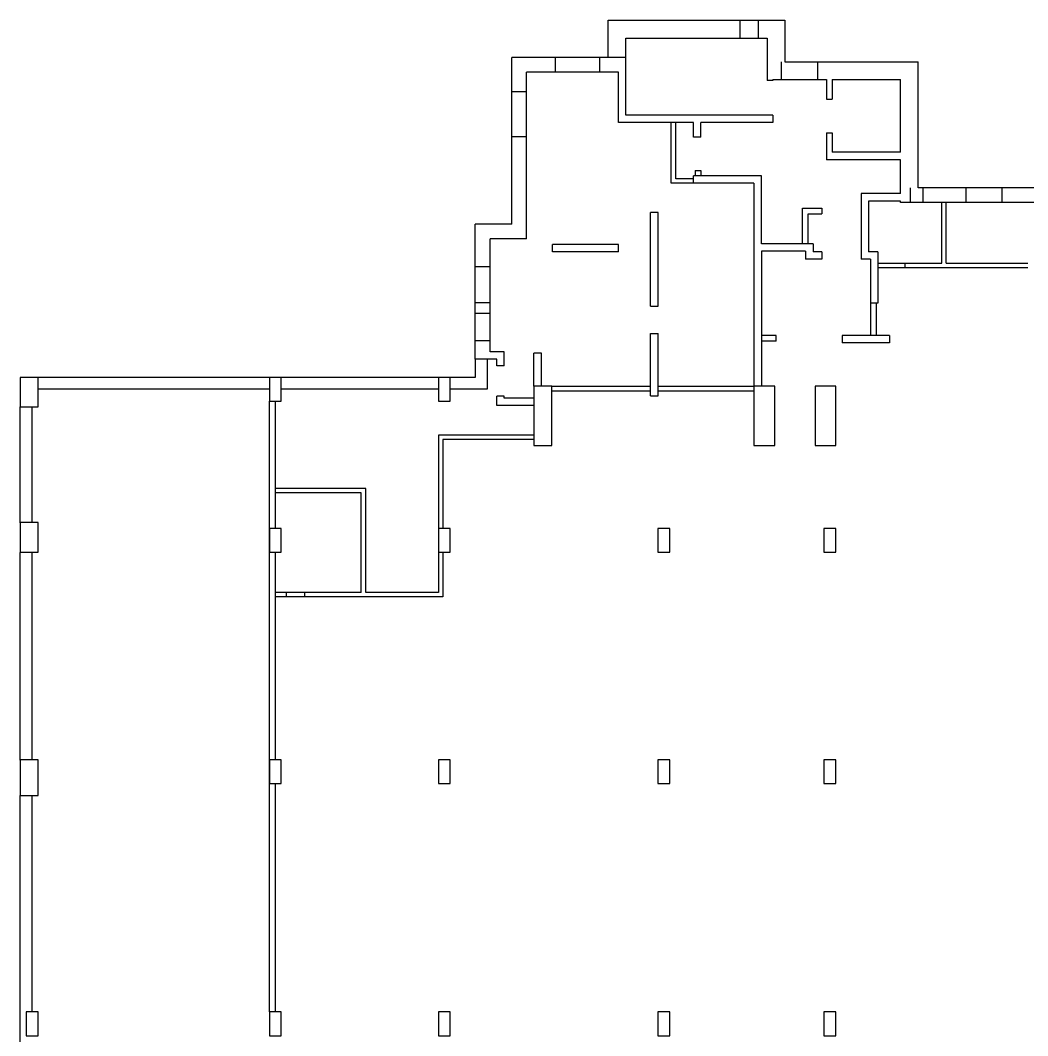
# Model space of a CAD drawing. Header units: metres. Extents: x -681087 to 1033303, y 74272 to 2630761.
# Drawn here: x 88041 to 122013, y 2579578 to 2613818 of the extents above; entities that cross this region are included whole.
import ezdxf

# ---------------------------------------------------------------- set-up
doc = ezdxf.new("R2010")
doc.units = ezdxf.units.M
for name, color, linetype in [('SKELETON_CLEAN', 7, 'Continuous'), ('SKELETON_ISOLATED', 1, 'Continuous'), ('SKELETON_ORIGINAL', 8, 'Continuous')]:
    doc.layers.add(name, color=color, linetype=linetype)

msp = doc.modelspace()

# ---------------------------------------------------------------- linework, layer by layer
at = {"layer": 'SKELETON_CLEAN'}
for p, q in [((107863, 2612568), (107863, 2613818)), ((107863, 2613818), (113823, 2613818)), ((113823, 2613818), (113823, 2612418)), ((108463, 2610618), (108463, 2613218)), ((108463, 2613218), (113223, 2613218)), ((113223, 2613218), (113223, 2611788)), ((108463, 2612568), (104613, 2612568)), ((104613, 2606948), (104613, 2612568)), ((113823, 2612418), (118323, 2612418)), ((118323, 2608173), (118323, 2612418)), ((105113, 2606448), (105113, 2612068)), ((108213, 2612068), (105113, 2612068)), ((108213, 2610368), (108213, 2612068)), ((113423, 2611788), (113223, 2611788)), ((113423, 2611818), (115223, 2611818)), ((113423, 2611818), (113423, 2611788)), ((115223, 2611818), (115223, 2611163)), ((115423, 2611818), (117723, 2611818)), ((115423, 2611818), (115423, 2611163)), ((117723, 2609368), (117723, 2611818)), ((115223, 2611163), (115423, 2611163)), ((113423, 2610618), (108463, 2610618)), ((113423, 2610618), (113423, 2610368)), ((110743, 2610368), (108213, 2610368)), ((109993, 2608323), (109993, 2610368)), ((110143, 2608473), (110143, 2610368)), ((110743, 2609873), (110743, 2610368)), ((113423, 2610368), (110993, 2610368)), ((110993, 2609873), (110993, 2610368)), ((110993, 2609873), (110743, 2609873)), ((115223, 2610023), (115223, 2609118)), ((115223, 2610023), (115423, 2610023)), ((115423, 2610023), (115423, 2609368)), ((117723, 2609118), (115223, 2609118)), ((117723, 2609368), (115423, 2609368)), ((117723, 2607973), (117723, 2609118)), ((110803, 2608753), (110803, 2608573)), ((110803, 2608753), (110993, 2608753)), ((110993, 2608753), (110993, 2608573)), ((110743, 2608473), (110143, 2608473)), ((113033, 2608573), (110743, 2608573)), ((110743, 2608323), (110743, 2608573)), ((113033, 2608573), (112833, 2608573)), ((113033, 2606278), (113033, 2608573)), ((110743, 2608323), (109993, 2608323)), ((112783, 2608323), (110743, 2608323)), ((112783, 2608323), (112783, 2601478)), ((126584, 2608173), (118323, 2608173)), ((117723, 2607973), (116393, 2607973)), ((116393, 2607973), (116393, 2605758)), ((117723, 2607723), (116643, 2607723)), ((116643, 2607723), (116643, 2606008)), ((117723, 2607673), (117723, 2607723)), ((114423, 2606278), (114423, 2607478)), ((114423, 2607478), (115073, 2607478)), ((115073, 2607478), (115073, 2607288)), ((125638, 2607673), (117723, 2607673)), ((119118, 2605628), (119118, 2607673)), ((119268, 2605628), (119268, 2607673)), ((109298, 2604178), (109298, 2607338)), ((109548, 2607338), (109298, 2607338)), ((109548, 2604178), (109548, 2607338)), ((114613, 2606278), (114613, 2607288)), ((114613, 2607288), (115073, 2607288)), ((103383, 2602388), (103383, 2606948)), ((104613, 2606948), (103383, 2606948)), ((103883, 2602638), (103883, 2606448)), ((105113, 2606448), (103883, 2606448)), ((108213, 2606263), (105993, 2606263)), ((105993, 2606013), (105993, 2606263)), ((108213, 2606013), (105993, 2606013)), ((108213, 2606013), (108213, 2606263)), ((114773, 2606278), (113033, 2606278)), ((113033, 2606028), (113033, 2601478)), ((114523, 2606028), (113033, 2606028)), ((114523, 2606028), (114523, 2605758)), ((114773, 2606278), (114773, 2606008)), ((115073, 2606008), (114773, 2606008)), ((115073, 2606008), (115073, 2605758)), ((116958, 2606008), (116643, 2606008)), ((116958, 2606008), (116958, 2604278)), ((115073, 2605758), (114523, 2605758)), ((116708, 2605758), (116393, 2605758)), ((116708, 2605758), (116708, 2604278)), ((116958, 2605628), (119118, 2605628)), ((116958, 2605478), (122013, 2605478)), ((119268, 2605628), (122013, 2605628)), ((109298, 2604178), (109548, 2604178)), ((116958, 2604278), (116708, 2604278)), ((116708, 2604278), (116708, 2603193)), ((109298, 2601158), (109298, 2603258)), ((109298, 2603258), (109548, 2603258)), ((109548, 2601158), (109548, 2603258)), ((113533, 2603193), (113033, 2603193)), ((113533, 2603003), (113033, 2603003)), ((113533, 2603003), (113533, 2603193)), ((117353, 2603193), (115753, 2603193)), ((115753, 2603193), (115753, 2602943)), ((117353, 2602943), (115753, 2602943)), ((117353, 2603193), (117353, 2602943)), ((104363, 2602638), (103883, 2602638)), ((104363, 2602163), (104363, 2602638)), ((105613, 2602588), (105363, 2602588)), ((105363, 2601478), (105363, 2602588)), ((105613, 2601478), (105613, 2602588)), ((103383, 2602388), (103383, 2601778)), ((104113, 2602388), (103383, 2602388)), ((103783, 2602388), (103783, 2601378)), ((104113, 2602163), (104113, 2602388)), ((104363, 2602163), (104113, 2602163)), ((103383, 2601778), (88041, 2601778)), ((88641, 2601778), (88041, 2601778)), ((88041, 2601778), (88041, 2600778)), ((88641, 2600778), (88641, 2601778)), ((96841, 2601778), (96441, 2601778)), ((96441, 2601778), (96441, 2600978)), ((96841, 2600978), (96841, 2601778)), ((102541, 2601778), (102141, 2601778)), ((102141, 2601778), (102141, 2600978)), ((102541, 2600978), (102541, 2601778)), ((103783, 2601378), (102541, 2601378)), ((105963, 2601478), (105363, 2601478)), ((105363, 2601478), (105363, 2599478)), ((105963, 2601478), (109298, 2601478)), ((105963, 2599478), (105963, 2601478)), ((109548, 2601478), (112783, 2601478)), ((113483, 2601478), (112783, 2601478)), ((112783, 2601478), (112783, 2599478)), ((113483, 2599478), (113483, 2601478)), ((115543, 2601478), (114843, 2601478)), ((114843, 2601478), (114843, 2599478)), ((115543, 2599478), (115543, 2601478)), ((96441, 2600978), (96841, 2600978)), ((96441, 2580378), (96441, 2600978)), ((102141, 2600978), (102541, 2600978)), ((104363, 2601143), (104113, 2601143)), ((104113, 2600828), (104113, 2601143)), ((104363, 2601078), (104363, 2601143)), ((105363, 2601078), (104363, 2601078)), ((109298, 2601158), (109548, 2601158)), ((88041, 2596876), (88041, 2600778)), ((88041, 2600778), (88641, 2600778)), ((105363, 2600828), (104113, 2600828)), ((102141, 2599828), (102141, 2596678)), ((105363, 2599828), (102141, 2599828)), ((102291, 2599678), (102291, 2596678)), ((105363, 2599678), (102291, 2599678)), ((105363, 2599478), (105963, 2599478)), ((112783, 2599478), (113483, 2599478)), ((114843, 2599478), (115543, 2599478)), ((99691, 2598028), (96641, 2598028)), ((99541, 2597878), (96641, 2597878)), ((99541, 2594528), (99541, 2597878)), ((99691, 2594528), (99691, 2598028)), ((88641, 2596879), (88041, 2596879)), ((88041, 2596879), (88041, 2595879)), ((88641, 2595879), (88641, 2596879)), ((96841, 2596678), (96441, 2596678)), ((96441, 2596678), (96441, 2595878)), ((96841, 2595878), (96841, 2596678)), ((102541, 2596678), (102141, 2596678)), ((102141, 2596678), (102141, 2595878)), ((102541, 2595878), (102541, 2596678)), ((109941, 2596678), (109541, 2596678)), ((109541, 2596678), (109541, 2595878)), ((109941, 2595878), (109941, 2596678)), ((115541, 2596678), (115141, 2596678)), ((115141, 2596678), (115141, 2595878)), ((115541, 2595878), (115541, 2596678)), ((88041, 2595879), (88641, 2595879)), ((88041, 2588873), (88041, 2595876)), ((96441, 2595878), (96841, 2595878)), ((102141, 2595878), (102141, 2594528)), ((102141, 2595878), (102541, 2595878)), ((102291, 2595878), (102291, 2594378)), ((109541, 2595878), (109941, 2595878)), ((115141, 2595878), (115541, 2595878)), ((97641, 2594528), (96641, 2594528)), ((102291, 2594378), (96641, 2594378)), ((99541, 2594528), (97641, 2594528)), ((97641, 2594378), (97641, 2594528)), ((102141, 2594528), (99691, 2594528)), ((88641, 2588878), (88041, 2588878)), ((88041, 2588878), (88041, 2587678)), ((88641, 2587678), (88641, 2588878)), ((96841, 2588878), (96441, 2588878)), ((96441, 2588878), (96441, 2588078)), ((96841, 2588078), (96841, 2588878)), ((102541, 2588878), (102141, 2588878)), ((102141, 2588878), (102141, 2588078)), ((102541, 2588078), (102541, 2588878)), ((109941, 2588878), (109541, 2588878)), ((109541, 2588878), (109541, 2588078)), ((109941, 2588078), (109941, 2588878)), ((115541, 2588878), (115141, 2588878)), ((115141, 2588878), (115141, 2588078)), ((115541, 2588078), (115541, 2588878)), ((96441, 2588078), (96841, 2588078)), ((102141, 2588078), (102541, 2588078)), ((109541, 2588078), (109941, 2588078)), ((115141, 2588078), (115541, 2588078)), ((88041, 2587678), (88641, 2587678)), ((88041, 2545078), (88041, 2587673)), ((88641, 2580378), (88241, 2580378)), ((88241, 2580378), (88241, 2579578)), ((88641, 2579578), (88641, 2580378)), ((96841, 2580378), (96441, 2580378)), ((96441, 2580378), (96441, 2579578)), ((96841, 2579578), (96841, 2580378)), ((102541, 2580378), (102141, 2580378)), ((102141, 2580378), (102141, 2579578)), ((102541, 2579578), (102541, 2580378)), ((109941, 2580378), (109541, 2580378)), ((109541, 2580378), (109541, 2579578)), ((109941, 2579578), (109941, 2580378)), ((115541, 2580378), (115141, 2580378)), ((115141, 2580378), (115141, 2579578)), ((115541, 2579578), (115541, 2580378)), ((88241, 2579578), (88641, 2579578)), ((96441, 2579578), (96841, 2579578)), ((102141, 2579578), (102541, 2579578)), ((109541, 2579578), (109941, 2579578)), ((115141, 2579578), (115541, 2579578))]:
    msp.add_line(p, q, dxfattribs=at)
at = {"layer": 'SKELETON_ISOLATED'}
for p, q in [((112303, 2613818), (112303, 2613218)), ((112923, 2613818), (112923, 2613218)), ((106073, 2612568), (106073, 2612068)), ((107573, 2612568), (107573, 2612068)), ((113713, 2611818), (113713, 2612418)), ((114933, 2611818), (114933, 2612418)), ((105113, 2611408), (104613, 2611408)), ((105113, 2609888), (104613, 2609888)), ((118053, 2608173), (118053, 2607673)), ((118473, 2608173), (118473, 2607673)), ((119923, 2608173), (119923, 2607673)), ((121143, 2608173), (121143, 2607673)), ((103883, 2605508), (103383, 2605508)), ((117878, 2605478), (117878, 2605628)), ((103883, 2604288), (103383, 2604288)), ((116898, 2604278), (116898, 2603193)), ((103883, 2603928), (103383, 2603928)), ((103883, 2603008), (103383, 2603008)), ((96441, 2601378), (88641, 2601378)), ((102141, 2601378), (96841, 2601378)), ((105963, 2601328), (109298, 2601328)), ((109548, 2601328), (112783, 2601328)), ((96641, 2596678), (96641, 2600978)), ((88441, 2596876), (88441, 2600778)), ((88441, 2588873), (88441, 2595876)), ((96641, 2588878), (96641, 2595878)), ((97021, 2594378), (97021, 2594528)), ((96641, 2580378), (96641, 2588078)), ((88441, 2580378), (88441, 2587673))]:
    msp.add_line(p, q, dxfattribs=at)
at = {"layer": 'SKELETON_ORIGINAL'}
for p, q in [((107863, 2612568), (107863, 2613818)), ((107863, 2613818), (113823, 2613818)), ((112303, 2613818), (112303, 2613218)), ((112923, 2613818), (112923, 2613218)), ((113823, 2613818), (113823, 2612418)), ((108463, 2610618), (108463, 2613218)), ((108463, 2613218), (113223, 2613218)), ((113223, 2613218), (113223, 2611788)), ((108463, 2612568), (104613, 2612568)), ((104613, 2606948), (104613, 2612568)), ((106073, 2612568), (106073, 2612068)), ((107573, 2612568), (107573, 2612068)), ((113713, 2611818), (113713, 2612418)), ((113823, 2612418), (118323, 2612418)), ((114933, 2611818), (114933, 2612418)), ((118323, 2608173), (118323, 2612418)), ((105113, 2606448), (105113, 2612068)), ((108213, 2612068), (105113, 2612068)), ((108213, 2610368), (108213, 2612068)), ((113423, 2611788), (113223, 2611788)), ((113423, 2611818), (115223, 2611818)), ((113423, 2611818), (113423, 2611788)), ((115223, 2611818), (115223, 2611163)), ((115423, 2611818), (117723, 2611818)), ((115423, 2611818), (115423, 2611163)), ((117723, 2609368), (117723, 2611818)), ((105113, 2611408), (104613, 2611408)), ((115223, 2611163), (115423, 2611163)), ((113423, 2610618), (108463, 2610618)), ((113423, 2610618), (113423, 2610368)), ((110743, 2610368), (108213, 2610368)), ((109993, 2608323), (109993, 2610368)), ((110143, 2608473), (110143, 2610368)), ((110743, 2609873), (110743, 2610368)), ((113423, 2610368), (110993, 2610368)), ((110993, 2609873), (110993, 2610368)), ((105113, 2609888), (104613, 2609888)), ((110993, 2609873), (110743, 2609873)), ((115223, 2610023), (115223, 2609118)), ((115223, 2610023), (115423, 2610023)), ((115423, 2610023), (115423, 2609368)), ((117723, 2609118), (115223, 2609118)), ((117723, 2609368), (115423, 2609368)), ((117723, 2607973), (117723, 2609118)), ((110803, 2608753), (110803, 2608573)), ((110803, 2608753), (110993, 2608753)), ((110993, 2608753), (110993, 2608573)), ((110743, 2608473), (110143, 2608473)), ((113033, 2608573), (110743, 2608573)), ((110743, 2608323), (110743, 2608573)), ((113033, 2608573), (112833, 2608573)), ((113033, 2606278), (113033, 2608573)), ((110743, 2608323), (109993, 2608323)), ((112783, 2608323), (110743, 2608323)), ((112783, 2608323), (112783, 2601478)), ((118053, 2608173), (118053, 2607673)), ((126584, 2608173), (118323, 2608173)), ((118473, 2608173), (118473, 2607673)), ((119923, 2608173), (119923, 2607673)), ((121143, 2608173), (121143, 2607673)), ((117723, 2607973), (116393, 2607973)), ((116393, 2607973), (116393, 2605758)), ((117723, 2607723), (116643, 2607723)), ((116643, 2607723), (116643, 2606008)), ((117723, 2607673), (117723, 2607723)), ((114423, 2606278), (114423, 2607478)), ((114423, 2607478), (115073, 2607478)), ((115073, 2607478), (115073, 2607288)), ((125638, 2607673), (117723, 2607673)), ((119118, 2605628), (119118, 2607673)), ((119268, 2605628), (119268, 2607673)), ((109298, 2604178), (109298, 2607338)), ((109548, 2607338), (109298, 2607338)), ((109548, 2604178), (109548, 2607338)), ((114613, 2606278), (114613, 2607288)), ((114613, 2607288), (115073, 2607288)), ((103383, 2602388), (103383, 2606948)), ((104613, 2606948), (103383, 2606948)), ((103883, 2602638), (103883, 2606448)), ((105113, 2606448), (103883, 2606448)), ((108213, 2606263), (105993, 2606263)), ((105993, 2606013), (105993, 2606263)), ((108213, 2606013), (105993, 2606013)), ((108213, 2606013), (108213, 2606263)), ((114773, 2606278), (113033, 2606278)), ((113033, 2606028), (113033, 2601478)), ((114523, 2606028), (113033, 2606028)), ((114523, 2606028), (114523, 2605758)), ((114773, 2606278), (114773, 2606008)), ((115073, 2606008), (114773, 2606008)), ((115073, 2606008), (115073, 2605758)), ((116958, 2606008), (116643, 2606008)), ((116958, 2606008), (116958, 2604278)), ((115073, 2605758), (114523, 2605758)), ((116708, 2605758), (116393, 2605758)), ((116708, 2605758), (116708, 2604278)), ((103883, 2605508), (103383, 2605508)), ((116958, 2605628), (119118, 2605628)), ((116958, 2605478), (122013, 2605478)), ((117878, 2605478), (117878, 2605628)), ((119268, 2605628), (122013, 2605628)), ((103883, 2604288), (103383, 2604288)), ((109298, 2604178), (109548, 2604178)), ((116958, 2604278), (116708, 2604278)), ((116708, 2604278), (116708, 2603193)), ((116898, 2604278), (116898, 2603193)), ((103883, 2603928), (103383, 2603928)), ((103883, 2603008), (103383, 2603008)), ((109298, 2601158), (109298, 2603258)), ((109298, 2603258), (109548, 2603258)), ((109548, 2601158), (109548, 2603258)), ((113533, 2603193), (113033, 2603193)), ((113533, 2603003), (113033, 2603003)), ((113533, 2603003), (113533, 2603193)), ((117353, 2603193), (115753, 2603193)), ((115753, 2603193), (115753, 2602943)), ((117353, 2602943), (115753, 2602943)), ((117353, 2603193), (117353, 2602943)), ((104363, 2602638), (103883, 2602638)), ((104363, 2602163), (104363, 2602638)), ((105613, 2602588), (105363, 2602588)), ((105363, 2601478), (105363, 2602588)), ((105613, 2601478), (105613, 2602588)), ((103383, 2602388), (103383, 2601778)), ((104113, 2602388), (103383, 2602388)), ((103783, 2602388), (103783, 2601378)), ((104113, 2602163), (104113, 2602388)), ((104363, 2602163), (104113, 2602163)), ((103383, 2601778), (88041, 2601778)), ((88641, 2601778), (88041, 2601778)), ((88041, 2601778), (88041, 2600778)), ((88641, 2601778), (88041, 2601778)), ((88041, 2601778), (88041, 2600778)), ((88641, 2600778), (88641, 2601778)), ((88641, 2600778), (88641, 2601778)), ((96841, 2601778), (96441, 2601778)), ((96441, 2601778), (96441, 2600978)), ((96841, 2600978), (96841, 2601778)), ((102541, 2601778), (102141, 2601778)), ((102141, 2601778), (102141, 2600978)), ((102541, 2600978), (102541, 2601778)), ((96441, 2601378), (88641, 2601378)), ((102141, 2601378), (96841, 2601378)), ((103783, 2601378), (102541, 2601378)), ((105963, 2601478), (105363, 2601478)), ((105363, 2601478), (105363, 2599478)), ((105963, 2601478), (105363, 2601478)), ((105363, 2601478), (105363, 2599478)), ((105963, 2601478), (109298, 2601478)), ((105963, 2599478), (105963, 2601478)), ((105963, 2599478), (105963, 2601478)), ((105963, 2601328), (109298, 2601328)), ((109548, 2601478), (112783, 2601478)), ((109548, 2601328), (112783, 2601328)), ((113483, 2601478), (112783, 2601478)), ((112783, 2601478), (112783, 2599478)), ((113483, 2601478), (112783, 2601478)), ((112783, 2601478), (112783, 2599478)), ((113483, 2599478), (113483, 2601478)), ((113483, 2599478), (113483, 2601478)), ((115543, 2601478), (114843, 2601478)), ((114843, 2601478), (114843, 2599478)), ((115543, 2601478), (114843, 2601478)), ((114843, 2601478), (114843, 2599478)), ((115543, 2599478), (115543, 2601478)), ((115543, 2599478), (115543, 2601478)), ((96441, 2600978), (96841, 2600978)), ((96441, 2580378), (96441, 2600978)), ((96641, 2596678), (96641, 2600978)), ((102141, 2600978), (102541, 2600978)), ((104363, 2601143), (104113, 2601143)), ((104113, 2600828), (104113, 2601143)), ((104363, 2601078), (104363, 2601143)), ((105363, 2601078), (104363, 2601078)), ((109298, 2601158), (109548, 2601158)), ((88041, 2596876), (88041, 2600778)), ((88041, 2600778), (88641, 2600778)), ((88041, 2600778), (88641, 2600778)), ((88441, 2596876), (88441, 2600778)), ((105363, 2600828), (104113, 2600828)), ((102141, 2599828), (102141, 2596678)), ((105363, 2599828), (102141, 2599828)), ((102291, 2599678), (102291, 2596678)), ((105363, 2599678), (102291, 2599678)), ((105363, 2599478), (105963, 2599478)), ((105363, 2599478), (105963, 2599478)), ((112783, 2599478), (113483, 2599478)), ((112783, 2599478), (113483, 2599478)), ((114843, 2599478), (115543, 2599478)), ((114843, 2599478), (115543, 2599478)), ((99691, 2598028), (96641, 2598028)), ((99541, 2597878), (96641, 2597878)), ((99541, 2594528), (99541, 2597878)), ((99691, 2594528), (99691, 2598028)), ((88641, 2596880), (88041, 2596880)), ((88041, 2596880), (88041, 2595880)), ((88641, 2596878), (88041, 2596878)), ((88041, 2596878), (88041, 2595878)), ((88641, 2595880), (88641, 2596880)), ((88641, 2595878), (88641, 2596878)), ((96841, 2596678), (96441, 2596678)), ((96441, 2596678), (96441, 2595878)), ((96841, 2595878), (96841, 2596678)), ((102541, 2596678), (102141, 2596678)), ((102141, 2596678), (102141, 2595878)), ((102541, 2595878), (102541, 2596678)), ((109941, 2596678), (109541, 2596678)), ((109541, 2596678), (109541, 2595878)), ((109941, 2595878), (109941, 2596678)), ((115541, 2596678), (115141, 2596678)), ((115141, 2596678), (115141, 2595878)), ((115541, 2595878), (115541, 2596678)), ((88041, 2595880), (88641, 2595880)), ((88041, 2595878), (88641, 2595878)), ((88041, 2588873), (88041, 2595876)), ((88441, 2588873), (88441, 2595876)), ((96441, 2595878), (96841, 2595878)), ((96641, 2588878), (96641, 2595878)), ((102141, 2595878), (102141, 2594528)), ((102141, 2595878), (102541, 2595878)), ((102291, 2595878), (102291, 2594378)), ((109541, 2595878), (109941, 2595878)), ((115141, 2595878), (115541, 2595878)), ((97641, 2594528), (96641, 2594528)), ((102291, 2594378), (96641, 2594378)), ((97021, 2594378), (97021, 2594528)), ((99541, 2594528), (97641, 2594528)), ((97641, 2594378), (97641, 2594528)), ((102141, 2594528), (99691, 2594528)), ((88641, 2588878), (88041, 2588878)), ((88041, 2588878), (88041, 2587678)), ((88641, 2588878), (88041, 2588878)), ((88041, 2588878), (88041, 2587678)), ((88641, 2587678), (88641, 2588878)), ((88641, 2587678), (88641, 2588878)), ((96841, 2588878), (96441, 2588878)), ((96441, 2588878), (96441, 2588078)), ((96841, 2588078), (96841, 2588878)), ((102541, 2588878), (102141, 2588878)), ((102141, 2588878), (102141, 2588078)), ((102541, 2588078), (102541, 2588878)), ((109941, 2588878), (109541, 2588878)), ((109541, 2588878), (109541, 2588078)), ((109941, 2588078), (109941, 2588878)), ((115541, 2588878), (115141, 2588878)), ((115141, 2588878), (115141, 2588078)), ((115541, 2588078), (115541, 2588878)), ((96441, 2588078), (96841, 2588078)), ((96641, 2580378), (96641, 2588078)), ((102141, 2588078), (102541, 2588078)), ((109541, 2588078), (109941, 2588078)), ((115141, 2588078), (115541, 2588078)), ((88041, 2587678), (88641, 2587678)), ((88041, 2587678), (88641, 2587678)), ((88041, 2545078), (88041, 2587673)), ((88441, 2580378), (88441, 2587673)), ((88641, 2580378), (88241, 2580378)), ((88241, 2580378), (88241, 2579578)), ((88641, 2579578), (88641, 2580378)), ((96841, 2580378), (96441, 2580378)), ((96441, 2580378), (96441, 2579578)), ((96841, 2579578), (96841, 2580378)), ((102541, 2580378), (102141, 2580378)), ((102141, 2580378), (102141, 2579578)), ((102541, 2579578), (102541, 2580378)), ((109941, 2580378), (109541, 2580378)), ((109541, 2580378), (109541, 2579578)), ((109941, 2579578), (109941, 2580378)), ((115541, 2580378), (115141, 2580378)), ((115141, 2580378), (115141, 2579578)), ((115541, 2579578), (115541, 2580378)), ((88241, 2579578), (88641, 2579578)), ((96441, 2579578), (96841, 2579578)), ((102141, 2579578), (102541, 2579578)), ((109541, 2579578), (109941, 2579578)), ((115141, 2579578), (115541, 2579578))]:
    msp.add_line(p, q, dxfattribs=at)

doc.saveas('drawing.dxf')
